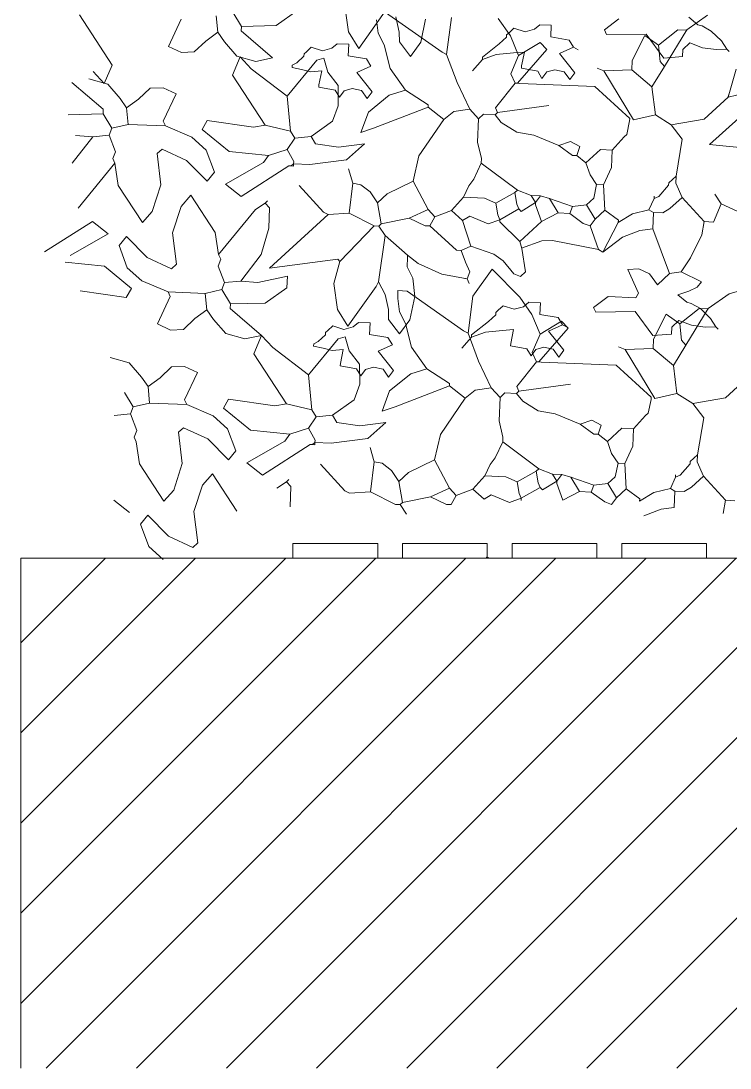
# Model space of a CAD drawing. Header units: centimetres. Extents: x 5667 to 17750, y 274 to 6203.
# Drawn here: x 10666.7 to 10764.1, y 5570 to 5713.8 of the extents above; entities that cross this region are included whole.
import ezdxf

# ---------------------------------------------------------------- set-up
doc = ezdxf.new("R2010")
doc.units = ezdxf.units.CM
doc.header["$MEASUREMENT"] = 0
for name, color, linetype, lineweight in [('A-FURN', 8, 'Continuous', 9), ('A-WALL-FULL', 7, 'Continuous', 20), ('G-HEDGE', 104, 'Continuous', 9)]:
    doc.layers.add(name, color=color, linetype=linetype, lineweight=lineweight)

msp = doc.modelspace()

# ---------------------------------------------------------------- linework, layer by layer
at = {"layer": 'A-FURN'}
for p, q in [((10715.7, 5641.99), (10704.06, 5641.99)), ((10704.06, 5639.99), (10704.06, 5641.99)), ((10715.7, 5639.99), (10715.7, 5641.99)), ((10730.75, 5641.99), (10719.12, 5641.99)), ((10719.12, 5639.99), (10719.12, 5641.99)), ((10730.75, 5639.99), (10730.75, 5641.99)), ((10745.81, 5641.99), (10734.18, 5641.99)), ((10734.18, 5639.99), (10734.18, 5641.99)), ((10745.81, 5639.99), (10745.81, 5641.99)), ((10760.87, 5641.99), (10749.24, 5641.99)), ((10749.24, 5639.99), (10749.24, 5641.99)), ((10760.87, 5639.99), (10760.87, 5641.99)), ((10715.7, 5639.99), (10704.06, 5639.99)), ((10730.75, 5639.99), (10719.12, 5639.99)), ((10745.81, 5639.99), (10734.18, 5639.99)), ((10760.87, 5639.99), (10749.24, 5639.99))]:
    msp.add_line(p, q, dxfattribs=at)
at = {"layer": 'A-WALL-FULL', "color": 0, "linetype": 'Continuous'}
for p, q in [((10666.69, 5628.37), (10678.31, 5639.99)), ((10666.69, 5615.99), (10690.69, 5639.99)), ((10666.69, 5603.62), (10703.06, 5639.99)), ((10666.69, 5591.24), (10715.43, 5639.99)), ((10666.69, 5578.87), (10727.81, 5639.99)), ((10670.18, 5569.99), (10740.18, 5639.99)), ((10682.56, 5569.99), (10752.56, 5639.99)), ((10694.93, 5569.99), (10764.93, 5639.99)), ((10707.31, 5569.99), (10777.31, 5639.99)), ((10719.68, 5569.99), (10789.68, 5639.99)), ((10732.06, 5569.99), (10802.06, 5639.99)), ((10744.43, 5569.99), (10814.43, 5639.99)), ((10756.8, 5569.99), (10826.8, 5639.99))]:
    msp.add_line(p, q, dxfattribs=at)
at = {"layer": 'A-WALL-FULL'}
for p, q in [((10676.69, 5639.99), (10666.69, 5639.99)), ((10666.69, 5569.99), (10666.69, 5639.99)), ((10985.69, 5639.99), (10676.69, 5639.99))]:
    msp.add_line(p, q, dxfattribs=at)
at = {"layer": 'G-HEDGE'}
for p, q in [((10696.97, 5713.01), (10695.78, 5714.98)), ((10701.76, 5713.12), (10704.73, 5715.23)), ((10711.68, 5712.24), (10711.18, 5715.8)), ((10716.97, 5715.42), (10713.09, 5709.95)), ((10716.79, 5714.92), (10724.53, 5709.48)), ((10674.72, 5714.57), (10679.21, 5707.67)), ((10686.95, 5710.26), (10688.71, 5714.01)), ((10693.74, 5712.2), (10693.52, 5714.44)), ((10715.76, 5712.06), (10715.55, 5713.91)), ((10718.2, 5714.3), (10718.66, 5712.22)), ((10721.6, 5710.84), (10722.28, 5714.01)), ((10725.16, 5709.13), (10725.82, 5714.23)), ((10732.26, 5714.1), (10733.92, 5711.72)), ((10748.83, 5714.03), (10746.85, 5712.52)), ((10758.14, 5712.51), (10761.01, 5714.54)), ((10759.65, 5713.24), (10758.42, 5714.25)), ((10692.09, 5710.99), (10693.74, 5712.2)), ((10693.74, 5712.2), (10694.64, 5710.88)), ((10696.94, 5712.38), (10696.97, 5713.01)), ((10701.25, 5708.68), (10696.94, 5712.38)), ((10696.97, 5713.01), (10701.76, 5713.12)), ((10713.09, 5709.95), (10711.68, 5712.24)), ((10716.6, 5710.46), (10715.76, 5712.06)), ((10718.66, 5712.22), (10718.69, 5710.87)), ((10733.41, 5711.83), (10733.4, 5711.51)), ((10733.75, 5712.13), (10733.41, 5711.83)), ((10733.75, 5712.13), (10734.41, 5712.74)), ((10734.41, 5712.74), (10735.95, 5712.27)), ((10735.95, 5712.27), (10737.22, 5712.61)), ((10737.22, 5712.61), (10737.95, 5713.22)), ((10737.95, 5713.22), (10739.54, 5713.16)), ((10739.54, 5713.16), (10739.47, 5711.56)), ((10746.85, 5712.52), (10747.14, 5711.87)), ((10752.57, 5711.95), (10747.14, 5711.87)), ((10754.98, 5708.65), (10752.57, 5711.95)), ((10754.26, 5710.41), (10756.91, 5712.53)), ((10755.09, 5707.5), (10758.14, 5712.51)), ((10756.91, 5712.53), (10758.18, 5712.48)), ((10760.26, 5713.09), (10759.65, 5713.24)), ((10761.52, 5712.36), (10760.26, 5713.09)), ((10762.93, 5711.01), (10761.52, 5712.36)), ((10690.5, 5709.49), (10692.09, 5710.99)), ((10694.64, 5710.88), (10696.34, 5708.93)), ((10709.39, 5710.02), (10710.11, 5710.63)), ((10710.11, 5710.63), (10711.71, 5710.56)), ((10711.71, 5710.56), (10711.64, 5708.96)), ((10716.6, 5710.46), (10717.41, 5707.23)), ((10720.2, 5708.89), (10718.69, 5710.87)), ((10720.2, 5708.89), (10721.6, 5710.84)), ((10732.4, 5710.59), (10730.09, 5708.78)), ((10733.4, 5711.51), (10732.4, 5710.59)), ((10733.92, 5711.72), (10735.05, 5709.02)), ((10735.05, 5709.02), (10738, 5710.8)), ((10738, 5710.8), (10738.91, 5709.81)), ((10739.47, 5711.56), (10742, 5711.13)), ((10742, 5711.13), (10742.6, 5710.15)), ((10752.41, 5711.77), (10750.66, 5708.34)), ((10754.26, 5710.41), (10752.41, 5711.77)), ((10754.26, 5710.41), (10754.48, 5708.17)), ((10757.59, 5709.81), (10758.59, 5710.73)), ((10758.59, 5710.73), (10760.31, 5710.08)), ((10763.66, 5709.87), (10762.93, 5711.01)), ((10686.95, 5710.26), (10688.74, 5709.41)), ((10688.74, 5709.41), (10690.5, 5709.49)), ((10705.58, 5709.23), (10705.57, 5708.91)), ((10705.92, 5709.53), (10705.58, 5709.23)), ((10705.92, 5709.53), (10706.58, 5710.14)), ((10706.58, 5710.14), (10708.12, 5709.67)), ((10708.12, 5709.67), (10709.39, 5710.02)), ((10711.64, 5708.96), (10714.17, 5708.54)), ((10724.53, 5709.48), (10725.16, 5709.13)), ((10726.6, 5705.29), (10725.16, 5709.13)), ((10730.08, 5708.46), (10731.99, 5709.13)), ((10731.99, 5709.13), (10734.35, 5709.37)), ((10735.05, 5709.02), (10733.98, 5706.51)), ((10734.35, 5709.37), (10735.87, 5709.48)), ((10738.91, 5709.81), (10734.88, 5705.19)), ((10735.87, 5709.48), (10735.47, 5707.59)), ((10742.6, 5710.15), (10740.65, 5709.28)), ((10740.65, 5709.28), (10742.76, 5706.63)), ((10743.22, 5709.8), (10742.6, 5710.15)), ((10757.55, 5708.86), (10757.59, 5709.81)), ((10760.31, 5710.08), (10762.17, 5709.81)), ((10762.17, 5709.81), (10763.66, 5709.87)), ((10763.66, 5709.87), (10763.96, 5709.54)), ((10679.21, 5707.67), (10678.14, 5705.16)), ((10695.74, 5706.32), (10696.81, 5708.83)), ((10696.34, 5708.93), (10698.95, 5708.2)), ((10698.33, 5707.17), (10696.81, 5708.83)), ((10698.95, 5708.2), (10701.25, 5708.68)), ((10703.28, 5703.44), (10707.32, 5708.37)), ((10703.97, 5707.68), (10703.96, 5707.36)), ((10704.57, 5708), (10703.97, 5707.68)), ((10705.57, 5708.91), (10704.57, 5708)), ((10707.32, 5708.37), (10708.29, 5708.65)), ((10708.84, 5706.71), (10708.29, 5708.65)), ((10714.77, 5707.55), (10712.81, 5706.68)), ((10714.17, 5708.54), (10714.77, 5707.55)), ((10730.08, 5708.46), (10728.73, 5706.92)), ((10730.09, 5708.78), (10730.08, 5708.46)), ((10735.47, 5707.59), (10735.45, 5707.27)), ((10750.66, 5708.34), (10750.6, 5707.06)), ((10754.48, 5708.17), (10755.09, 5707.5)), ((10757.55, 5708.86), (10754.98, 5708.65)), ((10676.62, 5706.82), (10678.14, 5705.16)), ((10700.23, 5699.43), (10695.74, 5706.32)), ((10703.28, 5703.44), (10698.33, 5707.17)), ((10703.96, 5707.36), (10705.25, 5707.07)), ((10705.25, 5707.07), (10706.52, 5706.77)), ((10706.52, 5706.77), (10708.04, 5706.89)), ((10708.04, 5706.89), (10707.63, 5704.99)), ((10710.26, 5704.88), (10708.84, 5706.71)), ((10712.81, 5706.68), (10714.93, 5704.03)), ((10717.41, 5707.23), (10719.52, 5704.27)), ((10733.98, 5706.51), (10734.56, 5705.21)), ((10735.45, 5707.27), (10737.67, 5706.85)), ((10737.67, 5706.85), (10738.26, 5705.87)), ((10738.26, 5705.87), (10738.93, 5706.77)), ((10738.93, 5706.77), (10740.03, 5707.06)), ((10740.03, 5707.06), (10741.33, 5706.78)), ((10741.33, 5706.78), (10742.09, 5705.7)), ((10742.76, 5706.63), (10742.09, 5705.7)), ((10746.77, 5706.91), (10745.83, 5707.27)), ((10750.6, 5707.06), (10746.77, 5706.91)), ((10746.77, 5706.91), (10750.85, 5700.18)), ((10750.6, 5707.06), (10753.37, 5704.71)), ((10755.09, 5707.5), (10753.37, 5704.71)), ((10764.94, 5707.15), (10763.85, 5703.29)), ((10673.7, 5705.32), (10678.01, 5701.62)), ((10678.61, 5705.07), (10676, 5705.8)), ((10680.31, 5703.11), (10678.61, 5705.07)), ((10707.63, 5704.99), (10707.62, 5704.67)), ((10707.62, 5704.67), (10709.84, 5704.25)), ((10710.28, 5702.11), (10710.26, 5704.88)), ((10728.34, 5701.65), (10726.6, 5705.29)), ((10734.56, 5705.21), (10731.86, 5701.81)), ((10734.56, 5705.21), (10734.88, 5705.19)), ((10734.88, 5705.19), (10735.2, 5705.18)), ((10745.52, 5704.73), (10735.2, 5705.18)), ((10750.31, 5700.37), (10745.52, 5704.73)), ((10753.37, 5704.71), (10753.85, 5700.86)), ((10684.45, 5704.51), (10682.86, 5703)), ((10686.21, 5704.58), (10684.45, 5704.51)), ((10688, 5703.74), (10686.21, 5704.58)), ((10688, 5703.74), (10686.24, 5699.98)), ((10703.7, 5698.63), (10703.28, 5703.44)), ((10709.84, 5704.25), (10710.43, 5703.27)), ((10710.43, 5703.27), (10711.09, 5704.17)), ((10711.09, 5704.17), (10712.2, 5704.47)), ((10712.2, 5704.47), (10713.49, 5704.18)), ((10713.49, 5704.18), (10714.26, 5703.1)), ((10714.93, 5704.03), (10714.26, 5703.1)), ((10714.41, 5701.21), (10717.29, 5703.54)), ((10717.29, 5703.54), (10719.52, 5704.27)), ((10719.52, 5704.27), (10722.62, 5702.22)), ((10763.85, 5703.29), (10760.52, 5700.25)), ((10768.36, 5704.37), (10763.85, 5703.29)), ((10763.85, 5703.29), (10763.86, 5703.61)), ((10681.21, 5701.8), (10680.31, 5703.11)), ((10682.86, 5703), (10681.21, 5701.8)), ((10681.21, 5701.8), (10681.43, 5699.55)), ((10709.51, 5699.98), (10710.28, 5702.11)), ((10722.61, 5701.9), (10715.14, 5699.03)), ((10722.62, 5702.22), (10722.61, 5701.9)), ((10722.61, 5701.9), (10724.77, 5700.21)), ((10731.86, 5701.81), (10732.15, 5701.16)), ((10732.15, 5701.16), (10739.22, 5702.13)), ((10677.98, 5700.98), (10673.19, 5700.87)), ((10678.01, 5701.62), (10677.98, 5700.98)), ((10677.98, 5700.98), (10679.17, 5699.01)), ((10713.38, 5698.42), (10714.41, 5701.21)), ((10724.77, 5700.21), (10726.14, 5701.31)), ((10726.14, 5701.31), (10728.34, 5701.65)), ((10728.34, 5701.65), (10729.56, 5700.32)), ((10730.23, 5700.93), (10729.56, 5700.32)), ((10731.82, 5700.86), (10730.23, 5700.93)), ((10732.15, 5701.16), (10731.82, 5700.86)), ((10732.67, 5699.8), (10731.82, 5700.86)), ((10750.3, 5700.05), (10750.31, 5700.37)), ((10753.85, 5700.86), (10750.85, 5700.18)), ((10756.02, 5699.48), (10753.85, 5700.86)), ((10761.29, 5696.78), (10765.28, 5700.42)), ((10679.17, 5699.01), (10678.81, 5698.07)), ((10681.43, 5699.55), (10679.17, 5699.01)), ((10681.43, 5699.55), (10686.53, 5699.33)), ((10686.24, 5699.98), (10686.53, 5699.33)), ((10690.17, 5697.81), (10686.53, 5699.33)), ((10691.58, 5698.84), (10692.28, 5700.09)), ((10692.28, 5700.09), (10698.62, 5699.18)), ((10698.62, 5699.18), (10700.23, 5699.43)), ((10703.7, 5698.63), (10700.23, 5699.43)), ((10706.54, 5697.87), (10709.51, 5699.98)), ((10715.14, 5699.03), (10713.38, 5698.42)), ((10724.77, 5700.21), (10721.36, 5695.25)), ((10729.56, 5700.32), (10729.42, 5697.13)), ((10734.81, 5698.48), (10732.67, 5699.8)), ((10750.3, 5700.05), (10749.9, 5698.15)), ((10760.52, 5700.25), (10756.02, 5699.48)), ((10756.02, 5699.48), (10757.53, 5697.5)), ((10676.57, 5697.85), (10673.74, 5694.22)), ((10676.57, 5697.85), (10674.2, 5698.04)), ((10678.81, 5698.07), (10676.57, 5697.85)), ((10678.81, 5698.07), (10679.67, 5695.8)), ((10692.14, 5696.03), (10690.17, 5697.81)), ((10695.28, 5695.81), (10691.58, 5698.84)), ((10703.27, 5696.1), (10704.3, 5697.65)), ((10704.3, 5697.65), (10703.7, 5698.63)), ((10704.3, 5697.65), (10706.54, 5697.87)), ((10707.14, 5696.89), (10706.54, 5697.87)), ((10737.13, 5698.07), (10734.81, 5698.48)), ((10737.13, 5698.07), (10740.57, 5696.65)), ((10749.56, 5697.85), (10747.89, 5696.01)), ((10749.9, 5698.15), (10749.56, 5697.85)), ((10756.67, 5692.43), (10757.53, 5697.5)), ((10686.07, 5696.16), (10685.41, 5695.55)), ((10686.07, 5696.16), (10689.44, 5694.61)), ((10693.27, 5692.97), (10692.14, 5696.03)), ((10700.68, 5695.26), (10703.27, 5696.1)), ((10704.16, 5694.47), (10703.27, 5696.1)), ((10710.31, 5696.43), (10707.14, 5696.89)), ((10710.31, 5696.43), (10713.87, 5696.89)), ((10713.87, 5696.89), (10711.43, 5694.69)), ((10729.42, 5697.13), (10729.96, 5694.87)), ((10740.57, 5696.65), (10742.19, 5697.21)), ((10740.57, 5696.65), (10742.43, 5695.29)), ((10742.19, 5697.21), (10743.44, 5696.52)), ((10743.44, 5696.52), (10743.07, 5695.26)), ((10746.29, 5696.08), (10744.3, 5694.25)), ((10747.89, 5696.01), (10746.29, 5696.08)), ((10768.66, 5696.05), (10761.29, 5696.78)), ((10679.67, 5695.8), (10679.31, 5694.86)), ((10679.31, 5694.86), (10679.6, 5694.21)), ((10685.92, 5691.24), (10685.41, 5695.55)), ((10689.44, 5694.61), (10692.26, 5691.74)), ((10700.68, 5695.26), (10695.28, 5695.81)), ((10700.01, 5694.33), (10700.68, 5695.26)), ((10711.43, 5694.69), (10706.38, 5694.05)), ((10721.36, 5695.25), (10720.57, 5691.77)), ((10729.96, 5694.87), (10729.93, 5694.24)), ((10742.43, 5695.29), (10743.07, 5695.26)), ((10743.07, 5695.26), (10744.3, 5694.25)), ((10747.89, 5696.01), (10747.79, 5693.61)), ((10679.6, 5694.21), (10674.54, 5688.04)), ((10679.6, 5694.21), (10680.06, 5691.18)), ((10694.77, 5691.36), (10700.01, 5694.33)), ((10696.93, 5689.67), (10703.5, 5693.86)), ((10703.82, 5693.84), (10703.5, 5693.86)), ((10703.82, 5693.84), (10704.15, 5694.15)), ((10704.13, 5693.83), (10703.82, 5693.84)), ((10704.13, 5693.83), (10704.15, 5694.15)), ((10704.15, 5694.15), (10704.16, 5694.47)), ((10704.15, 5694.15), (10706.38, 5694.05)), ((10711.7, 5693.44), (10712.26, 5691.5)), ((10729.93, 5694.24), (10728.88, 5692.05)), ((10729.93, 5694.24), (10734.88, 5690.51)), ((10744.3, 5694.25), (10744.87, 5692.63)), ((10747.79, 5693.61), (10746.72, 5691.27)), ((10692.26, 5691.74), (10693.27, 5692.97)), ((10720.57, 5691.77), (10716.98, 5690.01)), ((10720.57, 5691.77), (10722.63, 5687.85)), ((10728.88, 5692.05), (10728.2, 5691.12)), ((10744.87, 5692.63), (10745.77, 5691.31)), ((10756.67, 5692.43), (10755.67, 5691.52)), ((10756.67, 5692.43), (10756.63, 5691.48)), ((10680.06, 5691.18), (10683.4, 5686.06)), ((10684.74, 5687.6), (10685.92, 5691.24)), ((10696.93, 5689.67), (10694.77, 5691.36)), ((10704.9, 5691.18), (10708.25, 5687.52)), ((10712.26, 5691.5), (10711.76, 5687.37)), ((10713.39, 5691.27), (10712.26, 5691.5)), ((10714.66, 5690.3), (10713.39, 5691.27)), ((10715.65, 5688.79), (10714.66, 5690.3)), ((10728.2, 5691.12), (10727.5, 5689.55)), ((10734.88, 5690.51), (10734.55, 5690.2)), ((10734.88, 5690.51), (10736.76, 5689.79)), ((10745.77, 5691.31), (10745.37, 5689.41)), ((10745.77, 5691.31), (10746.72, 5691.27)), ((10746.72, 5691.27), (10746.89, 5687.75)), ((10755.66, 5691.2), (10754.31, 5689.66)), ((10755.67, 5691.52), (10755.66, 5691.2)), ((10756.63, 5691.48), (10757.5, 5689.52)), ((10690.05, 5689.83), (10688.71, 5688.29)), ((10693.39, 5684.7), (10690.05, 5689.83)), ((10700.22, 5688.75), (10700.55, 5689.05)), ((10716.98, 5690.01), (10715.65, 5688.79)), ((10727.5, 5689.55), (10725.82, 5687.71)), ((10727.5, 5689.55), (10730.36, 5689.43)), ((10730.36, 5689.43), (10731.93, 5688.72)), ((10734.55, 5690.2), (10731.93, 5688.72)), ((10734.55, 5690.2), (10734.8, 5688.6)), ((10736.76, 5689.79), (10737.36, 5688.81)), ((10736.76, 5689.79), (10738.04, 5689.73)), ((10738.04, 5689.73), (10737.36, 5688.81)), ((10738.04, 5689.73), (10739.3, 5689.36)), ((10739.3, 5689.36), (10742.44, 5688.27)), ((10739.3, 5689.36), (10740.49, 5687.39)), ((10745.37, 5689.41), (10744.37, 5688.5)), ((10753.66, 5689.37), (10752.96, 5687.81)), ((10753.68, 5689.69), (10753.66, 5689.37)), ((10754.31, 5689.66), (10753.66, 5689.37)), ((10757.5, 5689.52), (10755.84, 5688)), ((10757.5, 5689.52), (10760.55, 5686.2)), ((10762.89, 5688.65), (10761.99, 5689.97)), ((10683.4, 5686.06), (10684.74, 5687.6)), ((10688.71, 5688.29), (10687.52, 5684.65)), ((10693.85, 5681.68), (10698.9, 5687.85)), ((10698.9, 5687.85), (10700.22, 5688.75)), ((10700.83, 5688.08), (10700.22, 5688.75)), ((10700.74, 5685.31), (10700.83, 5688.08)), ((10708.25, 5687.52), (10708.88, 5687.17)), ((10715.65, 5688.79), (10716.16, 5685.9)), ((10722.63, 5687.85), (10720.03, 5686.69)), ((10722.63, 5687.85), (10723.55, 5686.85)), ((10725.82, 5687.71), (10723.55, 5686.85)), ((10725.82, 5687.71), (10727.36, 5686.37)), ((10731.93, 5688.72), (10732.18, 5687.12)), ((10735.09, 5687.95), (10732.47, 5686.46)), ((10734.8, 5688.6), (10735.09, 5687.95)), ((10735.39, 5687.61), (10735.09, 5687.95)), ((10737.36, 5688.81), (10735.39, 5687.61)), ((10737.36, 5688.81), (10737.35, 5688.49)), ((10737.35, 5688.49), (10738.2, 5686.21)), ((10740.49, 5687.39), (10738.2, 5686.21)), ((10740.49, 5687.39), (10742.08, 5687.32)), ((10742.44, 5688.27), (10742.08, 5687.32)), ((10744.37, 5688.5), (10742.44, 5688.27)), ((10744.37, 5688.5), (10745.56, 5686.53)), ((10746.89, 5687.75), (10745.56, 5686.53)), ((10746.89, 5687.75), (10748.75, 5686.39)), ((10752.96, 5687.81), (10750.7, 5687.27)), ((10752.96, 5687.81), (10753.58, 5687.46)), ((10753.58, 5687.46), (10753.48, 5685.23)), ((10754.86, 5687.4), (10753.58, 5687.46)), ((10755.84, 5688), (10754.86, 5687.4)), ((10762.89, 5688.65), (10761.82, 5686.14)), ((10762.89, 5688.65), (10770.4, 5685.13)), ((10676.52, 5686.22), (10669.95, 5682.03)), ((10676.52, 5686.22), (10678.68, 5684.53)), ((10708.88, 5687.17), (10700.85, 5679.82)), ((10711.76, 5687.37), (10708.88, 5687.17)), ((10711.76, 5687.37), (10715.19, 5685.62)), ((10720.03, 5686.69), (10716.16, 5685.9)), ((10720.03, 5686.69), (10722.22, 5685.64)), ((10723.55, 5686.85), (10722.85, 5685.61)), ((10728.34, 5686.96), (10727.36, 5686.37)), ((10727.36, 5686.37), (10728.48, 5682.81)), ((10730.85, 5685.9), (10728.34, 5686.96)), ((10732.47, 5686.46), (10730.85, 5685.9)), ((10732.18, 5687.12), (10732.47, 5686.46)), ((10732.47, 5686.46), (10732.45, 5686.15)), ((10732.45, 5686.15), (10735.21, 5683.47)), ((10738.2, 5686.21), (10735.21, 5683.47)), ((10742.08, 5687.32), (10743.94, 5685.96)), ((10743.94, 5685.96), (10744.88, 5685.6)), ((10745.56, 5686.53), (10744.88, 5685.6)), ((10748.73, 5686.08), (10746.64, 5682.02)), ((10750.7, 5687.27), (10748.73, 5686.08)), ((10748.75, 5686.39), (10748.73, 5686.08)), ((10760.23, 5684.38), (10760.55, 5686.2)), ((10761.82, 5686.14), (10760.55, 5686.2)), ((10678.68, 5684.53), (10673.44, 5681.56)), ((10687.52, 5684.65), (10688.04, 5680.34)), ((10693.85, 5681.68), (10693.39, 5684.7)), ((10699.71, 5681.67), (10700.74, 5685.31)), ((10715.19, 5685.62), (10710.51, 5680.72)), ((10715.19, 5685.62), (10715.83, 5685.59)), ((10716.16, 5685.9), (10715.83, 5685.59)), ((10715.83, 5685.59), (10716.73, 5684.28)), ((10722.22, 5685.64), (10722.85, 5685.61)), ((10722.85, 5685.61), (10726.54, 5682.26)), ((10744.88, 5685.6), (10746.02, 5682.36)), ((10749.31, 5684.06), (10751.69, 5685)), ((10751.69, 5685), (10753.48, 5685.23)), ((10753.48, 5685.23), (10755.77, 5679.07)), ((10681.18, 5684.15), (10680.17, 5682.92)), ((10684.01, 5681.27), (10681.18, 5684.15)), ((10716.73, 5684.28), (10715.82, 5677.93)), ((10716.73, 5684.28), (10719.81, 5681.59)), ((10735.21, 5683.47), (10735.49, 5682.5)), ((10738.24, 5683.54), (10735.47, 5682.57)), ((10739.69, 5683.6), (10738.24, 5683.54)), ((10746.02, 5682.36), (10739.69, 5683.6)), ((10746.64, 5682.02), (10749.31, 5684.06)), ((10758.68, 5681.25), (10760.23, 5684.38)), ((10680.17, 5682.92), (10681.3, 5679.86)), ((10694.14, 5681.03), (10693.85, 5681.68)), ((10696.88, 5678.04), (10699.71, 5681.67)), ((10726.54, 5682.26), (10727.18, 5682.23)), ((10728.48, 5682.81), (10727.18, 5682.23)), ((10727.18, 5682.23), (10727.74, 5680.61)), ((10731.67, 5681.71), (10728.48, 5682.81)), ((10732.94, 5680.8), (10731.67, 5681.71)), ((10735.49, 5682.5), (10735.99, 5679.29)), ((10746.02, 5682.36), (10746.64, 5682.02)), ((10672.76, 5680.63), (10678.17, 5680.08)), ((10687.38, 5679.73), (10684.01, 5681.27)), ((10687.38, 5679.73), (10688.04, 5680.34)), ((10693.78, 5680.09), (10694.14, 5681.03)), ((10700.85, 5679.82), (10710.21, 5681.05)), ((10709.68, 5677.7), (10710.51, 5680.72)), ((10710.21, 5681.05), (10710.51, 5680.72)), ((10719.74, 5680), (10719.79, 5681.27)), ((10719.81, 5681.59), (10719.79, 5681.27)), ((10719.81, 5681.59), (10721.25, 5680.45)), ((10721.25, 5680.45), (10724.51, 5679)), ((10727.74, 5680.61), (10728.33, 5679.3)), ((10734.38, 5679.04), (10732.94, 5680.8)), ((10757.38, 5679.31), (10758.68, 5681.25)), ((10678.17, 5680.08), (10681.86, 5677.04)), ((10681.3, 5679.86), (10683.28, 5678.08)), ((10694.64, 5677.82), (10693.78, 5680.09)), ((10720.51, 5678.43), (10719.74, 5680)), ((10724.51, 5679), (10727.97, 5678.36)), ((10728.33, 5679.3), (10727.97, 5678.36)), ((10728.76, 5675.97), (10731.41, 5679.69)), ((10731.41, 5679.69), (10735.2, 5675.84)), ((10735.32, 5678.68), (10734.38, 5679.04)), ((10735.99, 5679.29), (10735.32, 5678.68)), ((10751.58, 5679.72), (10750.05, 5679.63)), ((10750.05, 5679.63), (10751.5, 5676.38)), ((10753.02, 5679.04), (10751.58, 5679.72)), ((10754.11, 5677.54), (10753.02, 5679.04)), ((10755.77, 5679.07), (10754.11, 5677.54)), ((10757.38, 5679.31), (10755.77, 5679.07)), ((10757.38, 5679.31), (10760.19, 5677.92)), ((10683.28, 5678.08), (10686.92, 5676.56)), ((10694.27, 5676.88), (10694.64, 5677.82)), ((10694.64, 5677.82), (10696.88, 5678.04)), ((10696.88, 5678.04), (10699.25, 5677.85)), ((10699.25, 5677.85), (10703.29, 5678.72)), ((10703.22, 5677.12), (10703.29, 5678.72)), ((10710.18, 5674.14), (10709.68, 5677.7)), ((10715.82, 5677.93), (10715.47, 5677.31)), ((10715.82, 5677.93), (10716.7, 5676.19)), ((10720.78, 5675.9), (10720.51, 5678.43)), ((10727.65, 5678.38), (10727.97, 5678.36)), ((10727.97, 5678.36), (10728.26, 5677.71)), ((10759.56, 5677.22), (10760.19, 5677.92)), ((10763.95, 5676.28), (10768.11, 5677.48)), ((10681.17, 5675.8), (10674.83, 5676.71)), ((10681.86, 5677.04), (10681.17, 5675.8)), ((10685.45, 5672.15), (10687.21, 5675.91)), ((10687.21, 5675.91), (10686.92, 5676.56)), ((10692.02, 5676.34), (10686.92, 5676.56)), ((10692.02, 5676.34), (10694.27, 5676.88)), ((10692.24, 5674.09), (10692.02, 5676.34)), ((10695.47, 5674.91), (10694.27, 5676.88)), ((10700.26, 5675.02), (10703.22, 5677.12)), ((10715.47, 5677.31), (10711.59, 5671.84)), ((10716.7, 5676.19), (10717.16, 5674.12)), ((10718.45, 5676.72), (10719.73, 5676.66)), ((10718.48, 5675.65), (10718.45, 5676.72)), ((10719.73, 5676.66), (10727.47, 5671.22)), ((10720.1, 5672.73), (10720.78, 5675.9)), ((10728.1, 5670.87), (10728.76, 5675.97)), ((10747.33, 5675.92), (10745.35, 5674.41)), ((10751.15, 5675.75), (10747.33, 5675.92)), ((10751.5, 5676.38), (10751.15, 5675.75)), ((10756.92, 5676.14), (10758.42, 5676.66)), ((10758.15, 5675.13), (10756.92, 5676.14)), ((10758.42, 5676.66), (10759.56, 5677.22)), ((10761.08, 5674.25), (10763.95, 5676.28)), ((10695.44, 5674.27), (10695.47, 5674.91)), ((10695.47, 5674.91), (10700.26, 5675.02)), ((10718.7, 5673.8), (10718.48, 5675.65)), ((10732.25, 5674.03), (10732.91, 5674.64)), ((10732.91, 5674.64), (10734.45, 5674.16)), ((10734.45, 5674.16), (10735.72, 5674.51)), ((10735.2, 5675.84), (10736.86, 5673.47)), ((10735.72, 5674.51), (10736.44, 5675.12)), ((10736.44, 5675.12), (10738.04, 5675.05)), ((10738.04, 5675.05), (10737.97, 5673.46)), ((10758.76, 5674.98), (10758.15, 5675.13)), ((10760.02, 5674.25), (10758.76, 5674.98)), ((10690.59, 5672.89), (10692.24, 5674.09)), ((10692.24, 5674.09), (10693.14, 5672.78)), ((10699.75, 5670.57), (10695.44, 5674.27)), ((10711.59, 5671.84), (10710.18, 5674.14)), ((10717.16, 5674.12), (10717.19, 5672.77)), ((10719.53, 5672.2), (10718.7, 5673.8)), ((10731.9, 5673.4), (10730.9, 5672.49)), ((10731.91, 5673.72), (10731.9, 5673.4)), ((10732.25, 5674.03), (10731.91, 5673.72)), ((10736.86, 5673.47), (10737.99, 5670.76)), ((10737.97, 5673.46), (10740.5, 5673.03)), ((10740.5, 5673.03), (10741.1, 5672.04)), ((10745.35, 5674.41), (10745.64, 5673.76)), ((10751.07, 5673.84), (10745.64, 5673.76)), ((10753.48, 5670.55), (10751.07, 5673.84)), ((10755.34, 5673.51), (10753.6, 5670.08)), ((10757.2, 5672.15), (10755.34, 5673.51)), ((10757.2, 5672.15), (10759.85, 5674.27)), ((10758.03, 5669.25), (10761.08, 5674.25)), ((10759.85, 5674.27), (10761.12, 5674.22)), ((10761.43, 5672.9), (10760.02, 5674.25)), ((10685.45, 5672.15), (10687.24, 5671.31)), ((10689, 5671.38), (10690.59, 5672.89)), ((10693.14, 5672.78), (10694.84, 5670.82)), ((10708.85, 5671.27), (10709.52, 5671.88)), ((10709.52, 5671.88), (10711.05, 5671.41)), ((10711.05, 5671.41), (10712.32, 5671.76)), ((10712.32, 5671.76), (10713.05, 5672.37)), ((10713.05, 5672.37), (10714.64, 5672.3)), ((10714.64, 5672.3), (10714.58, 5670.71)), ((10718.7, 5670.79), (10717.19, 5672.77)), ((10718.7, 5670.79), (10720.1, 5672.73)), ((10719.53, 5672.2), (10720.35, 5668.97)), ((10730.9, 5672.49), (10728.59, 5670.67)), ((10737.99, 5670.76), (10740.94, 5672.54)), ((10741.1, 5672.04), (10739.14, 5671.17)), ((10740.94, 5672.54), (10741.85, 5671.55)), ((10741.72, 5671.7), (10741.1, 5672.04)), ((10756.04, 5670.75), (10756.09, 5671.71)), ((10756.09, 5671.71), (10757.08, 5672.62)), ((10757.08, 5672.62), (10758.81, 5671.97)), ((10757.2, 5672.15), (10757.42, 5669.91)), ((10758.81, 5671.97), (10760.67, 5671.71)), ((10760.67, 5671.71), (10762.15, 5671.76)), ((10762.15, 5671.76), (10761.43, 5672.9)), ((10762.15, 5671.76), (10762.46, 5671.43)), ((10687.24, 5671.31), (10689, 5671.38)), ((10694.84, 5670.82), (10697.44, 5670.09)), ((10697.44, 5670.09), (10699.75, 5670.57)), ((10698.68, 5668.07), (10699.75, 5670.57)), ((10701.27, 5668.91), (10699.75, 5670.57)), ((10708.51, 5670.65), (10707.51, 5669.74)), ((10708.52, 5670.97), (10708.51, 5670.65)), ((10708.85, 5671.27), (10708.52, 5670.97)), ((10710.26, 5670.11), (10711.23, 5670.39)), ((10711.78, 5668.45), (10711.23, 5670.39)), ((10714.58, 5670.71), (10717.11, 5670.28)), ((10717.11, 5670.28), (10717.71, 5669.29)), ((10728.57, 5670.35), (10727.23, 5668.82)), ((10727.47, 5671.22), (10728.1, 5670.87)), ((10729.54, 5667.03), (10728.1, 5670.87)), ((10728.57, 5670.35), (10730.49, 5671.02)), ((10728.59, 5670.67), (10728.57, 5670.35)), ((10730.49, 5671.02), (10732.85, 5671.26)), ((10732.85, 5671.26), (10734.37, 5671.38)), ((10734.37, 5671.38), (10733.96, 5669.48)), ((10737.99, 5670.76), (10736.92, 5668.25)), ((10741.85, 5671.55), (10737.82, 5666.93)), ((10739.14, 5671.17), (10741.26, 5668.53)), ((10756.04, 5670.75), (10753.48, 5670.55)), ((10706.21, 5665.18), (10701.27, 5668.91)), ((10706.21, 5665.18), (10710.26, 5670.11)), ((10706.91, 5669.42), (10706.89, 5669.1)), ((10706.89, 5669.1), (10708.19, 5668.82)), ((10707.51, 5669.74), (10706.91, 5669.42)), ((10708.19, 5668.82), (10709.46, 5668.51)), ((10717.71, 5669.29), (10715.75, 5668.42)), ((10720.35, 5668.97), (10722.46, 5666.01)), ((10733.96, 5669.48), (10733.95, 5669.16)), ((10733.95, 5669.16), (10736.17, 5668.75)), ((10736.17, 5668.75), (10736.76, 5667.76)), ((10737.42, 5668.66), (10738.53, 5668.96)), ((10738.53, 5668.96), (10739.82, 5668.67)), ((10749.7, 5668.65), (10748.76, 5669.01)), ((10753.54, 5668.8), (10749.7, 5668.65)), ((10753.6, 5670.08), (10753.54, 5668.8)), ((10753.54, 5668.8), (10756.31, 5666.45)), ((10758.03, 5669.25), (10756.31, 5666.45)), ((10757.42, 5669.91), (10758.03, 5669.25)), ((10681.55, 5666.81), (10678.94, 5667.54)), ((10703.17, 5661.17), (10698.68, 5668.07)), ((10709.46, 5668.51), (10710.97, 5668.63)), ((10710.97, 5668.63), (10710.57, 5666.73)), ((10713.19, 5666.62), (10711.78, 5668.45)), ((10715.75, 5668.42), (10717.87, 5665.77)), ((10736.76, 5667.76), (10737.42, 5668.66)), ((10736.92, 5668.25), (10737.5, 5666.95)), ((10739.82, 5668.67), (10740.58, 5667.6)), ((10741.26, 5668.53), (10740.58, 5667.6)), ((10749.7, 5668.65), (10753.78, 5661.92)), ((10683.25, 5664.85), (10681.55, 5666.81)), ((10687.39, 5666.25), (10685.8, 5664.74)), ((10689.15, 5666.32), (10687.39, 5666.25)), ((10690.94, 5665.48), (10689.15, 5666.32)), ((10710.57, 5666.73), (10710.56, 5666.41)), ((10710.56, 5666.41), (10712.77, 5666)), ((10712.77, 5666), (10713.37, 5665.01)), ((10713.22, 5663.86), (10713.19, 5666.62)), ((10713.37, 5665.01), (10714.03, 5665.91)), ((10714.03, 5665.91), (10715.14, 5666.21)), ((10715.14, 5666.21), (10716.43, 5665.92)), ((10716.43, 5665.92), (10717.19, 5664.85)), ((10720.23, 5665.28), (10722.46, 5666.01)), ((10722.46, 5666.01), (10725.56, 5663.96)), ((10731.28, 5663.39), (10729.54, 5667.03)), ((10737.5, 5666.95), (10734.8, 5663.55)), ((10737.5, 5666.95), (10737.82, 5666.93)), ((10737.82, 5666.93), (10738.14, 5666.92)), ((10748.46, 5666.47), (10738.14, 5666.92)), ((10753.25, 5662.11), (10748.46, 5666.47)), ((10756.31, 5666.45), (10756.78, 5662.6)), ((10684.15, 5663.54), (10683.25, 5664.85)), ((10685.8, 5664.74), (10684.15, 5663.54)), ((10690.94, 5665.48), (10689.18, 5661.72)), ((10706.64, 5660.38), (10706.21, 5665.18)), ((10717.87, 5665.77), (10717.19, 5664.85)), ((10717.34, 5662.95), (10720.23, 5665.28)), ((10766.78, 5665.03), (10763.46, 5661.99)), ((10684.15, 5663.54), (10684.37, 5661.29)), ((10712.45, 5661.72), (10713.22, 5663.86)), ((10716.32, 5660.16), (10717.34, 5662.95)), ((10725.55, 5663.64), (10718.08, 5660.77)), ((10725.56, 5663.96), (10725.55, 5663.64)), ((10725.55, 5663.64), (10727.71, 5661.95)), ((10727.71, 5661.95), (10729.07, 5663.06)), ((10729.07, 5663.06), (10731.28, 5663.39)), ((10731.28, 5663.39), (10732.5, 5662.06)), ((10734.8, 5663.55), (10735.09, 5662.9)), ((10735.09, 5662.9), (10742.16, 5663.87)), ((10680.92, 5662.72), (10682.11, 5660.75)), ((10689.18, 5661.72), (10689.47, 5661.07)), ((10694.52, 5660.59), (10695.21, 5661.83)), ((10695.21, 5661.83), (10701.56, 5660.92)), ((10709.48, 5659.61), (10712.45, 5661.72)), ((10727.71, 5661.95), (10724.3, 5656.99)), ((10732.5, 5662.06), (10732.36, 5658.87)), ((10733.16, 5662.67), (10732.5, 5662.06)), ((10734.76, 5662.6), (10733.16, 5662.67)), ((10735.09, 5662.9), (10734.76, 5662.6)), ((10735.61, 5661.54), (10734.76, 5662.6)), ((10737.75, 5660.22), (10735.61, 5661.54)), ((10753.24, 5661.79), (10752.83, 5659.9)), ((10753.24, 5661.79), (10753.25, 5662.11)), ((10756.78, 5662.6), (10753.78, 5661.92)), ((10758.96, 5661.22), (10756.78, 5662.6)), ((10763.46, 5661.99), (10758.96, 5661.22)), ((10682.11, 5660.75), (10681.75, 5659.81)), ((10684.37, 5661.29), (10682.11, 5660.75)), ((10684.37, 5661.29), (10689.47, 5661.07)), ((10693.11, 5659.55), (10689.47, 5661.07)), ((10698.22, 5657.55), (10694.52, 5660.59)), ((10701.56, 5660.92), (10703.17, 5661.17)), ((10706.64, 5660.38), (10703.17, 5661.17)), ((10707.24, 5659.39), (10706.64, 5660.38)), ((10718.08, 5660.77), (10716.32, 5660.16)), ((10740.06, 5659.81), (10737.75, 5660.22)), ((10758.96, 5661.22), (10760.47, 5659.24)), ((10681.75, 5659.81), (10679.51, 5659.59)), ((10681.75, 5659.81), (10682.61, 5657.54)), ((10695.08, 5657.77), (10693.11, 5659.55)), ((10706.21, 5657.84), (10707.24, 5659.39)), ((10707.24, 5659.39), (10709.48, 5659.61)), ((10710.08, 5658.63), (10709.48, 5659.61)), ((10713.25, 5658.17), (10710.08, 5658.63)), ((10713.25, 5658.17), (10716.8, 5658.63)), ((10716.8, 5658.63), (10714.36, 5656.43)), ((10732.36, 5658.87), (10732.9, 5656.62)), ((10740.06, 5659.81), (10743.51, 5658.39)), ((10743.51, 5658.39), (10745.13, 5658.95)), ((10745.13, 5658.95), (10746.38, 5658.26)), ((10752.5, 5659.59), (10750.83, 5657.75)), ((10752.83, 5659.9), (10752.5, 5659.59)), ((10759.61, 5654.17), (10760.47, 5659.24)), ((10682.61, 5657.54), (10682.25, 5656.6)), ((10689.01, 5657.9), (10688.34, 5657.29)), ((10688.86, 5652.98), (10688.34, 5657.29)), ((10689.01, 5657.9), (10692.38, 5656.36)), ((10696.21, 5654.71), (10695.08, 5657.77)), ((10703.62, 5657), (10698.22, 5657.55)), ((10703.62, 5657), (10706.21, 5657.84)), ((10707.1, 5656.21), (10706.21, 5657.84)), ((10743.51, 5658.39), (10745.37, 5657.03)), ((10746.38, 5658.26), (10746, 5657)), ((10749.23, 5657.82), (10747.24, 5655.99)), ((10750.83, 5657.75), (10749.23, 5657.82)), ((10750.83, 5657.75), (10750.73, 5655.36)), ((10682.25, 5656.6), (10682.54, 5655.95)), ((10682.54, 5655.95), (10683, 5652.93)), ((10692.38, 5656.36), (10695.2, 5653.48)), ((10697.71, 5653.1), (10702.94, 5656.07)), ((10702.94, 5656.07), (10703.62, 5657)), ((10706.75, 5655.58), (10707.08, 5655.89)), ((10707.07, 5655.57), (10707.08, 5655.89)), ((10707.08, 5655.89), (10707.1, 5656.21)), ((10707.08, 5655.89), (10709.31, 5655.79)), ((10714.36, 5656.43), (10709.31, 5655.79)), ((10724.3, 5656.99), (10723.51, 5653.51)), ((10732.87, 5655.98), (10731.82, 5653.79)), ((10732.9, 5656.62), (10732.87, 5655.98)), ((10732.87, 5655.98), (10737.82, 5652.25)), ((10745.37, 5657.03), (10746, 5657)), ((10746, 5657), (10747.24, 5655.99)), ((10747.24, 5655.99), (10747.81, 5654.37)), ((10695.2, 5653.48), (10696.21, 5654.71)), ((10699.87, 5651.41), (10706.43, 5655.6)), ((10706.75, 5655.58), (10706.43, 5655.6)), ((10707.07, 5655.57), (10706.75, 5655.58)), ((10714.64, 5655.18), (10715.2, 5653.24)), ((10747.81, 5654.37), (10748.71, 5653.05)), ((10750.73, 5655.36), (10749.66, 5653.01)), ((10683, 5652.93), (10686.33, 5647.8)), ((10687.68, 5649.34), (10688.86, 5652.98)), ((10699.87, 5651.41), (10697.71, 5653.1)), ((10707.84, 5652.92), (10711.19, 5649.26)), ((10715.2, 5653.24), (10714.7, 5649.11)), ((10716.32, 5653.02), (10715.2, 5653.24)), ((10717.6, 5652.04), (10716.32, 5653.02)), ((10723.51, 5653.51), (10719.92, 5651.75)), ((10723.51, 5653.51), (10725.57, 5649.59)), ((10731.82, 5653.79), (10731.14, 5652.86)), ((10748.71, 5653.05), (10748.3, 5651.16)), ((10748.71, 5653.05), (10749.66, 5653.01)), ((10749.66, 5653.01), (10749.83, 5649.49)), ((10758.6, 5652.94), (10757.25, 5651.4)), ((10758.61, 5653.26), (10758.6, 5652.94)), ((10759.61, 5654.17), (10758.61, 5653.26)), ((10759.61, 5654.17), (10759.57, 5653.22)), ((10759.57, 5653.22), (10760.44, 5651.27)), ((10692.99, 5651.57), (10691.64, 5650.03)), ((10696.33, 5646.45), (10692.99, 5651.57)), ((10718.59, 5650.54), (10717.6, 5652.04)), ((10719.92, 5651.75), (10718.59, 5650.54)), ((10731.14, 5652.86), (10730.43, 5651.3)), ((10737.48, 5651.95), (10734.87, 5650.46)), ((10737.82, 5652.25), (10737.48, 5651.95)), ((10737.48, 5651.95), (10737.73, 5650.34)), ((10737.82, 5652.25), (10739.7, 5651.53)), ((10739.7, 5651.53), (10740.3, 5650.55)), ((10739.7, 5651.53), (10740.98, 5651.47)), ((10740.98, 5651.47), (10740.3, 5650.55)), ((10740.98, 5651.47), (10742.24, 5651.1)), ((10691.64, 5650.03), (10690.46, 5646.39)), ((10701.84, 5649.59), (10703.16, 5650.49)), ((10703.16, 5650.49), (10703.49, 5650.79)), ((10703.77, 5649.82), (10703.16, 5650.49)), ((10718.59, 5650.54), (10719.1, 5647.64)), ((10730.43, 5651.3), (10728.76, 5649.45)), ((10730.43, 5651.3), (10733.3, 5651.17)), ((10733.3, 5651.17), (10734.87, 5650.46)), ((10734.87, 5650.46), (10735.12, 5648.86)), ((10737.73, 5650.34), (10738.02, 5649.69)), ((10740.3, 5650.55), (10738.33, 5649.36)), ((10740.3, 5650.55), (10740.28, 5650.23)), ((10740.28, 5650.23), (10741.14, 5647.96)), ((10742.24, 5651.1), (10745.38, 5650.01)), ((10742.24, 5651.1), (10743.43, 5649.13)), ((10745.38, 5650.01), (10745.02, 5649.06)), ((10747.31, 5650.24), (10745.38, 5650.01)), ((10748.3, 5651.16), (10747.31, 5650.24)), ((10747.31, 5650.24), (10748.5, 5648.27)), ((10756.6, 5651.11), (10755.9, 5649.55)), ((10756.61, 5651.43), (10756.6, 5651.11)), ((10757.25, 5651.4), (10756.6, 5651.11)), ((10760.44, 5651.27), (10758.78, 5649.74)), ((10760.44, 5651.27), (10763.49, 5647.94)), ((10686.33, 5647.8), (10687.68, 5649.34)), ((10703.68, 5647.05), (10703.77, 5649.82)), ((10711.19, 5649.26), (10711.82, 5648.92)), ((10714.7, 5649.11), (10711.82, 5648.92)), ((10714.7, 5649.11), (10718.13, 5647.36)), ((10725.57, 5649.59), (10722.97, 5648.43)), ((10725.57, 5649.59), (10726.49, 5648.6)), ((10726.49, 5648.6), (10725.79, 5647.35)), ((10728.76, 5649.45), (10726.49, 5648.6)), ((10728.76, 5649.45), (10730.3, 5648.11)), ((10731.28, 5648.71), (10730.3, 5648.11)), ((10733.79, 5647.64), (10731.28, 5648.71)), ((10735.12, 5648.86), (10735.41, 5648.21)), ((10738.02, 5649.69), (10735.41, 5648.21)), ((10738.33, 5649.36), (10738.02, 5649.69)), ((10743.43, 5649.13), (10741.14, 5647.96)), ((10743.43, 5649.13), (10745.02, 5649.06)), ((10745.02, 5649.06), (10746.88, 5647.71)), ((10749.83, 5649.49), (10748.5, 5648.27)), ((10749.83, 5649.49), (10751.68, 5648.14)), ((10753.64, 5649.01), (10751.67, 5647.82)), ((10755.9, 5649.55), (10753.64, 5649.01)), ((10755.9, 5649.55), (10756.52, 5649.2)), ((10756.52, 5649.2), (10756.42, 5646.97)), ((10757.79, 5649.15), (10756.52, 5649.2)), ((10758.78, 5649.74), (10757.79, 5649.15)), ((10679.46, 5647.96), (10681.62, 5646.27)), ((10718.13, 5647.36), (10718.77, 5647.34)), ((10719.1, 5647.64), (10718.77, 5647.34)), ((10718.77, 5647.34), (10719.67, 5646.02)), ((10722.97, 5648.43), (10719.1, 5647.64)), ((10722.97, 5648.43), (10725.16, 5647.38)), ((10725.16, 5647.38), (10725.79, 5647.35)), ((10735.41, 5648.21), (10733.79, 5647.64)), ((10735.41, 5648.21), (10735.39, 5647.89)), ((10746.88, 5647.71), (10747.82, 5647.35)), ((10748.5, 5648.27), (10747.82, 5647.35)), ((10751.68, 5648.14), (10751.67, 5647.82)), ((10763.16, 5646.12), (10763.49, 5647.94)), ((10764.76, 5647.88), (10763.49, 5647.94)), ((10684.12, 5645.89), (10683.11, 5644.66)), ((10686.94, 5643.02), (10684.12, 5645.89)), ((10690.46, 5646.39), (10690.98, 5642.08)), ((10752.24, 5645.8), (10754.63, 5646.74)), ((10754.63, 5646.74), (10756.42, 5646.97)), ((10683.11, 5644.66), (10684.24, 5641.6)), ((10690.31, 5641.47), (10686.94, 5643.02)), ((10684.24, 5641.6), (10686.22, 5639.82)), ((10690.31, 5641.47), (10690.98, 5642.08)), ((10730.59, 5640.12), (10730.9, 5640.1))]:
    msp.add_line(p, q, dxfattribs=at)
for centre in [(10745.52, 5704.73), (10748.46, 5666.47)]:
    msp.add_arc(centre, 0.0000399, 47.3475, 87.1505, dxfattribs=at)

doc.saveas('drawing.dxf')
